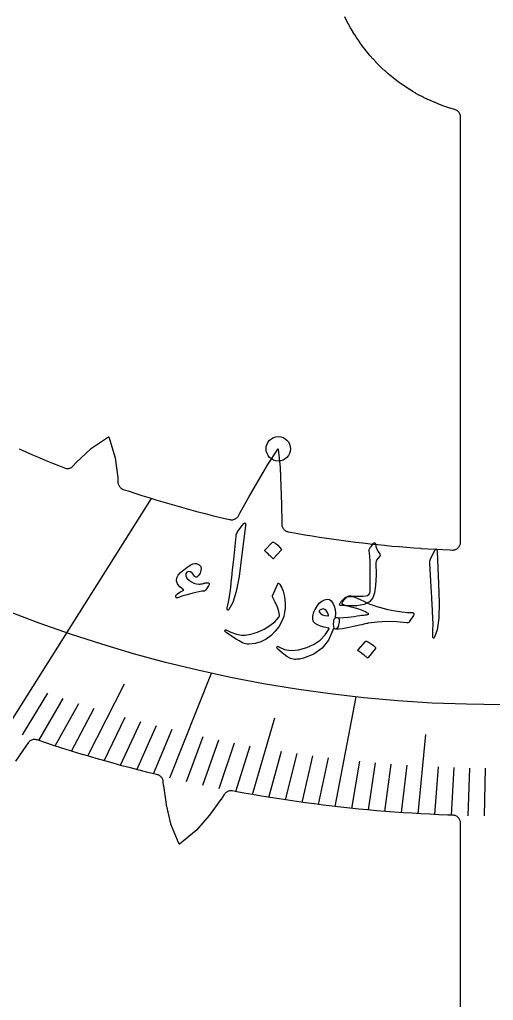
# Model space of a CAD drawing. Header units: millimetres. Extents: x -65 to 65, y -65 to 65.
# Drawn here: x -15.37 to -0.25, y -33.73 to -2.46 of the extents above; entities that cross this region are included whole.
import ezdxf

# ---------------------------------------------------------------- set-up
doc = ezdxf.new("R2010")
doc.units = ezdxf.units.MM
for name, color, linetype in [('CUT_INNER', 6, 'Continuous'), ('ENGRAVE', 7, 'Continuous'), ('ENGRAVE_FINE', 8, 'Continuous'), ('TEXT', 5, 'Continuous')]:
    doc.layers.add(name, color=color, linetype=linetype)

msp = doc.modelspace()

# ---------------------------------------------------------------- linework, layer by layer
at = {"layer": 'CUT_INNER'}
for points in [[(-15.3887, -16.144), (-15.1768, -16.2372), (-15.1754, -16.2378), (-14.9629, -16.3297), (-14.9615, -16.3303), (-14.7484, -16.4208), (-14.747, -16.4214), (-14.5334, -16.5106), (-14.532, -16.5112), (-14.3179, -16.5992), (-14.3165, -16.5997), (-14.1018, -16.6863), (-14.1004, -16.6869), (-13.9381, -16.7512), (-13.9142, -16.7593), (-13.8896, -16.765), (-13.8646, -16.7681), (-13.8393, -16.7687), (-13.8142, -16.7668), (-13.7893, -16.7623), (-13.7651, -16.7553), (-13.7416, -16.746), (-13.7192, -16.7343), (-13.6982, -16.7204), (-13.6786, -16.7045), (-13.6607, -16.6866), (-13.5724, -16.5891), (-13.5656, -16.5822), (-13.1124, -16.1536), (-13.1085, -16.1502), (-13.1042, -16.1471), (-12.5294, -15.7622), (-12.5244, -15.7592), (-12.5225, -15.7646), (-12.3223, -16.4269), (-12.321, -16.4319), (-12.3201, -16.4371), (-12.2417, -17.0559), (-12.2409, -17.0655), (-12.2338, -17.2096), (-12.2314, -17.2345), (-12.2264, -17.259), (-12.2191, -17.2829), (-12.2094, -17.3059), (-12.1974, -17.3278), (-12.1833, -17.3485), (-12.1673, -17.3676), (-12.1494, -17.385), (-12.1298, -17.4006), (-12.1088, -17.4141), (-12.0866, -17.4255), (-12.0633, -17.4346), (-11.9131, -17.4847), (-11.9116, -17.4852), (-11.6916, -17.5571), (-11.6901, -17.5576), (-11.4697, -17.6282), (-11.4682, -17.6287), (-11.2473, -17.6979), (-11.2458, -17.6983), (-11.0245, -17.7662), (-11.0231, -17.7667), (-10.8013, -17.8332), (-10.7999, -17.8336), (-10.5778, -17.8988), (-10.5763, -17.8992), (-10.3538, -17.963), (-10.3523, -17.9634), (-10.1294, -18.0258), (-10.1279, -18.0262), (-9.9046, -18.0873), (-9.9031, -18.0877), (-9.6795, -18.1474), (-9.678, -18.1478), (-9.454, -18.2061), (-9.4525, -18.2065), (-9.2281, -18.2634), (-9.2266, -18.2638), (-9.0019, -18.3193), (-9.0004, -18.3197), (-8.7754, -18.3739), (-8.7739, -18.3742), (-8.6637, -18.4), (-8.6392, -18.4045), (-8.6143, -18.4065), (-8.5894, -18.406), (-8.5647, -18.4031), (-8.5404, -18.3977), (-8.5167, -18.3899), (-8.4939, -18.3797), (-8.4723, -18.3674), (-8.4519, -18.353), (-8.4332, -18.3366), (-8.4161, -18.3184), (-8.4009, -18.2987), (-8.3878, -18.2775), (-8.3288, -18.1706), (-8.0412, -17.6598), (-7.7494, -17.15), (-7.7487, -17.1489), (-7.453, -16.6446), (-7.449, -16.6383), (-7.1203, -16.1478), (-7.1169, -16.1432), (-7.1161, -16.1484), (-7.0574, -16.7364), (-7.0569, -16.7439), (-7.0337, -17.328), (-7.0337, -17.3293), (-7.0167, -17.9147), (-7.0038, -18.5005), (-7.0032, -18.5456), (-7.0016, -18.5701), (-6.9977, -18.5944), (-6.9914, -18.6181), (-6.9828, -18.6411), (-6.972, -18.6632), (-6.959, -18.684), (-6.9441, -18.7036), (-6.9274, -18.7215), (-6.9089, -18.7377), (-6.889, -18.7521), (-6.8677, -18.7644), (-6.8454, -18.7745), (-6.8221, -18.7825), (-6.7982, -18.7881), (-6.7226, -18.8019), (-6.7211, -18.8022), (-6.4932, -18.8424), (-6.4917, -18.8427), (-6.2635, -18.8816), (-6.262, -18.8818), (-6.0335, -18.9193), (-6.032, -18.9196), (-5.8034, -18.9556), (-5.8018, -18.9559), (-5.573, -18.9905), (-5.5715, -18.9908), (-5.3424, -19.024), (-5.3409, -19.0242), (-5.1116, -19.0561), (-5.1101, -19.0563), (-4.8806, -19.0867), (-4.8791, -19.0869), (-4.6494, -19.116), (-4.6479, -19.1162), (-4.4181, -19.1438), (-4.4165, -19.144), (-4.1865, -19.1702), (-4.185, -19.1704), (-3.9549, -19.1952), (-3.9533, -19.1953), (-3.723, -19.2187), (-3.7215, -19.2189), (-3.4911, -19.2409), (-3.4896, -19.241), (-3.259, -19.2616), (-3.2575, -19.2617), (-3.0268, -19.2809), (-3.0252, -19.281), (-2.7944, -19.2987), (-2.7929, -19.2988), (-2.562, -19.3152), (-2.5605, -19.3153), (-2.3295, -19.3302), (-2.3279, -19.3303), (-2.0969, -19.3437), (-2.0953, -19.3438), (-1.8642, -19.3559), (-1.8626, -19.356), (-1.6314, -19.3666), (-1.6298, -19.3667), (-1.56, -19.3695), (-1.5348, -19.3692), (-1.5098, -19.3664), (-1.4852, -19.3611), (-1.4613, -19.3534), (-1.4382, -19.3433), (-1.4163, -19.3309), (-1.3958, -19.3164), (-1.3768, -19.2999), (-1.3595, -19.2816), (-1.3442, -19.2617), (-1.331, -19.2403), (-1.32, -19.2176), (-1.3113, -19.194), (-1.305, -19.1697), (-1.3013, -19.1448), (-1.3, -19.1197), (-1.3, -5.563), (-1.3012, -5.5383), (-1.3049, -5.5138), (-1.311, -5.4898), (-1.3194, -5.4665), (-1.3301, -5.4441), (-1.3429, -5.4229), (-1.3578, -5.4031), (-1.3746, -5.3849), (-1.393, -5.3684), (-1.4131, -5.3538), (-1.4344, -5.3413), (-1.457, -5.331), (-1.4804, -5.3229), (-1.6023, -5.2875), (-1.6053, -5.2866), (-1.7316, -5.2466), (-1.7345, -5.2456), (-1.8599, -5.2025), (-1.8628, -5.2015), (-1.987, -5.1553), (-1.9898, -5.1542), (-2.1129, -5.105), (-2.1157, -5.1038), (-2.2375, -5.0516), (-2.2404, -5.0504), (-2.3608, -4.9952), (-2.3636, -4.9939), (-2.4827, -4.9357), (-2.4855, -4.9344), (-2.6031, -4.8733), (-2.6058, -4.8719), (-2.7219, -4.808), (-2.7246, -4.8065), (-2.8391, -4.7397), (-2.8417, -4.7381), (-2.9546, -4.6686), (-2.9571, -4.667), (-3.0682, -4.5947), (-3.0708, -4.593), (-3.1801, -4.518), (-3.1826, -4.5163), (-3.29, -4.4386), (-3.2925, -4.4368), (-3.3979, -4.3565), (-3.4004, -4.3547), (-3.5038, -4.2718), (-3.5062, -4.2699), (-3.6076, -4.1846), (-3.6099, -4.1826), (-3.7092, -4.0948), (-3.7115, -4.0927), (-3.8086, -4.0025), (-3.8108, -4.0004), (-3.9057, -3.9078), (-3.9078, -3.9057), (-4.0004, -3.8108), (-4.0025, -3.8086), (-4.0927, -3.7115), (-4.0948, -3.7092), (-4.1826, -3.6099), (-4.1846, -3.6076), (-4.2699, -3.5062), (-4.2718, -3.5038), (-4.3547, -3.4004), (-4.3565, -3.3979), (-4.4368, -3.2925), (-4.4386, -3.29), (-4.5163, -3.1826), (-4.518, -3.1801), (-4.593, -3.0708), (-4.5947, -3.0682), (-4.667, -2.9571), (-4.6686, -2.9546), (-4.7381, -2.8417), (-4.7397, -2.8391), (-4.8065, -2.7246), (-4.808, -2.7219), (-4.8719, -2.6058), (-4.8733, -2.6031), (-4.9344, -2.4855), (-4.9357, -2.4827), (-4.9939, -2.3636)], [(-1.3, -40.9594), (-1.3, -28.0757), (-1.3012, -28.0517), (-1.3046, -28.028), (-1.3103, -28.0047), (-1.3182, -27.982), (-1.3283, -27.9602), (-1.3404, -27.9395), (-1.3544, -27.92), (-1.3703, -27.902), (-1.3878, -27.8855), (-1.4068, -27.8708), (-1.4271, -27.858), (-1.4485, -27.8472), (-1.4709, -27.8386), (-1.494, -27.8321), (-1.5176, -27.8278), (-1.5416, -27.8259), (-1.708, -27.8202), (-1.9927, -27.8089), (-2.2772, -27.7958), (-2.5617, -27.7809), (-2.8461, -27.7644), (-3.1304, -27.746), (-3.4145, -27.7259), (-3.6986, -27.7041), (-3.9825, -27.6805), (-4.2662, -27.6552), (-4.5498, -27.6282), (-4.8332, -27.5994), (-5.1164, -27.5689), (-5.3994, -27.5366), (-5.6823, -27.5026), (-5.9649, -27.4669), (-6.2473, -27.4294), (-6.5294, -27.3902), (-6.8113, -27.3493), (-7.093, -27.3066), (-7.3744, -27.2623), (-7.6555, -27.2161), (-7.9363, -27.1683), (-8.2168, -27.1187), (-8.497, -27.0675), (-8.5829, -27.0512), (-8.6073, -27.0478), (-8.632, -27.0469), (-8.6566, -27.0483), (-8.681, -27.0522), (-8.7048, -27.0585), (-8.7279, -27.0671), (-8.7501, -27.0779), (-8.7711, -27.0909), (-8.7907, -27.1058), (-8.8087, -27.1227), (-8.825, -27.1412), (-8.8394, -27.1612), (-8.9503, -27.3329), (-8.9548, -27.3395), (-9.3138, -27.8238), (-9.3198, -27.8313), (-9.7289, -28.3023), (-9.7324, -28.3061), (-9.7363, -28.3096), (-10.2707, -28.749), (-10.2753, -28.7524), (-10.2778, -28.7472), (-10.5419, -28.1078), (-10.5437, -28.1029), (-10.5451, -28.0978), (-10.6838, -27.4897), (-10.6856, -27.4802), (-10.7738, -26.8838), (-10.7747, -26.8759), (-10.7845, -26.7581), (-10.7876, -26.7342), (-10.7931, -26.7108), (-10.8007, -26.688), (-10.8105, -26.666), (-10.8224, -26.6451), (-10.8362, -26.6254), (-10.8519, -26.6071), (-10.8692, -26.5904), (-10.8881, -26.5755), (-10.9083, -26.5624), (-10.9297, -26.5514), (-10.952, -26.5424), (-10.9751, -26.5357), (-11.0033, -26.5289), (-11.2798, -26.4605), (-11.5559, -26.3905), (-11.8316, -26.3187), (-12.1068, -26.2453), (-12.3816, -26.1701), (-12.6559, -26.0933), (-12.9298, -26.0148), (-13.2031, -25.9347), (-13.476, -25.8528), (-13.7483, -25.7693), (-14.0202, -25.6841), (-14.2915, -25.5972), (-14.5622, -25.5087), (-14.8162, -25.4239), (-14.8403, -25.4172), (-14.865, -25.4129), (-14.8899, -25.4111), (-14.9149, -25.4118), (-14.9398, -25.415), (-14.9641, -25.4207), (-14.9878, -25.4288), (-15.0106, -25.4392), (-15.0322, -25.4518), (-15.0524, -25.4665), (-15.071, -25.4832), (-15.0879, -25.5016), (-15.1029, -25.5217), (-15.1675, -25.6178), (-15.1683, -25.619), (-15.4988, -26.0993)]]:
    msp.add_lwpolyline(points, dxfattribs=at)
at = {"layer": 'ENGRAVE'}
for points in [[(-15.7998, -25.0804), (-11.1651, -17.7233)], [(-10.5762, -26.6309), (-9.2505, -23.2929)], [(-5.3002, -27.5481), (-4.6276, -24.0522)]]:
    msp.add_lwpolyline(points, dxfattribs=at)
for centre, radius in [((0, 18.5742), 42.8768), ((-7.1167, -16.1425), 0.39)]:
    msp.add_circle(centre, radius, dxfattribs=at)
at = {"layer": 'ENGRAVE_FINE'}
for points in [[(-13.1966, -25.9366), (-12.0265, -23.6368)], [(-15.2808, -25.2648), (-14.4756, -23.9335)], [(-14.7609, -25.4426), (-13.9812, -24.0987)], [(-14.2402, -25.6138), (-13.4863, -24.2577)], [(-13.7188, -25.7784), (-12.9908, -24.4105)], [(-12.6738, -26.0883), (-11.9984, -24.698)], [(-12.1503, -26.2335), (-11.5015, -24.8327)], [(-11.6262, -26.3724), (-11.0042, -24.9615)], [(-7.9428, -27.1672), (-7.2267, -24.7177)], [(-11.1015, -26.5048), (-10.5065, -25.0843)], [(-10.0504, -26.7507), (-9.5099, -25.3121)], [(-2.6515, -27.7759), (-2.4104, -25.2504)], [(-9.5242, -26.8642), (-9.0112, -25.4172)], [(-8.9975, -26.9715), (-8.5121, -25.5165)], [(-8.4703, -27.0724), (-8.0128, -25.61)], [(-7.4149, -27.2557), (-7.0133, -25.7796)], [(-6.8867, -27.3381), (-6.5133, -25.8558)], [(-6.3581, -27.4142), (-6.013, -25.9263)], [(-5.8293, -27.4843), (-5.5126, -25.991)], [(-4.7708, -27.6059), (-4.5112, -26.1035)], [(-4.2412, -27.6575), (-4.0103, -26.1512)], [(-3.7115, -27.7031), (-3.5092, -26.1933)], [(-3.1816, -27.7425), (-3.0081, -26.2298)], [(-2.1214, -27.8032), (-2.0056, -26.2859)], [(-1.5911, -27.8244), (-1.5042, -26.3055)], [(-1.0608, -27.8396), (-1.0029, -26.3195)], [(-0.5304, -27.8486), (-0.5014, -26.3279)]]:
    msp.add_lwpolyline(points, dxfattribs=at)
at = {"layer": 'TEXT'}
for points in [[(-8.2687, -18.5841), (-8.2161, -18.5183), (-8.1813, -18.4988), (-8.1641, -18.5256), (-8.1645, -18.5988), (-8.2898, -19.5967), (-8.3661, -20.2093), (-8.4574, -20.6921), (-8.5654, -21.0447), (-8.6909, -21.2669), (-8.7086, -21.2834), (-8.7228, -21.2913), (-8.7336, -21.2905), (-8.7409, -21.2811), (-8.7454, -21.2678), (-8.7471, -21.2515), (-8.7461, -21.2321), (-8.7422, -21.2096), (-8.7042, -21.0367), (-8.672, -20.8514), (-8.6453, -20.654), (-8.6242, -20.4443), (-8.6176, -20.3898), (-8.6013, -20.2421), (-8.5751, -20.0013), (-8.5385, -19.6676), (-8.4615, -18.9264), (-8.4548, -18.8876), (-8.4449, -18.8526), (-8.4318, -18.8215), (-8.4157, -18.7942)], [(-7.2959, -19.1205), (-7.2901, -19.1164), (-7.2828, -19.1147), (-7.274, -19.1154), (-7.2636, -19.1184), (-7.1948, -19.1644), (-7.1315, -19.2164), (-7.0737, -19.2746), (-7.0214, -19.3389), (-7.0169, -19.3481), (-7.0157, -19.3566), (-7.0179, -19.3645), (-7.0235, -19.3718), (-7.2635, -19.643), (-7.2717, -19.6489), (-7.2809, -19.649), (-7.2909, -19.6432), (-7.3018, -19.6315), (-7.3112, -19.6214), (-7.3262, -19.606), (-7.3467, -19.5854), (-7.3728, -19.5596), (-7.4049, -19.5284), (-7.4434, -19.4917), (-7.4883, -19.4495), (-7.5396, -19.4019), (-7.5462, -19.3943), (-7.5489, -19.3875), (-7.5477, -19.3815), (-7.5426, -19.3763)], [(-4.1876, -20.6932), (-4.184, -20.5754), (-4.1814, -20.4513), (-4.1799, -20.3209), (-4.1793, -20.1842), (-4.1799, -20.0407), (-4.1819, -19.8899), (-4.1851, -19.7317), (-4.1895, -19.5661), (-4.2177, -19.3944), (-4.2158, -19.3725), (-4.2111, -19.3519), (-4.2036, -19.3327), (-4.1932, -19.3148), (-4.1872, -19.3057), (-4.1787, -19.2938), (-4.1677, -19.2791), (-4.1541, -19.2615), (-4.1383, -19.2409), (-4.1204, -19.2169), (-4.1005, -19.1895), (-4.0785, -19.1587), (-4.0709, -19.1488), (-4.0621, -19.142), (-4.0522, -19.1384), (-4.0412, -19.1381), (-4.0325, -19.141), (-4.0257, -19.1479), (-4.0208, -19.1588), (-4.0177, -19.1735), (-3.9997, -19.2563), (-3.9706, -19.3378), (-3.9305, -19.4177), (-3.8792, -19.4962), (-3.8664, -19.5181), (-3.8629, -19.539), (-3.8686, -19.5589), (-3.8836, -19.578), (-3.9776, -19.6875), (-3.9857, -19.7013), (-3.9919, -19.7199), (-3.9961, -19.7434), (-3.9983, -19.7717), (-3.9958, -20.1743), (-4.0113, -20.4958), (-4.0456, -20.7363), (-4.0992, -20.8957), (-4.2054, -21.0185), (-4.3766, -21.1014), (-4.6129, -21.1439), (-4.9137, -21.1446), (-5.023, -21.1248), (-5.0728, -21.0834), (-5.0632, -21.0207), (-4.9946, -20.9367), (-4.9831, -20.9259), (-4.9719, -20.9154), (-4.961, -20.905), (-4.9504, -20.8949), (-4.9401, -20.885), (-4.93, -20.8753), (-4.9203, -20.8658), (-4.9108, -20.8566), (-4.8883, -20.8395), (-4.8624, -20.8286), (-4.8332, -20.8237), (-4.8007, -20.8248), (-4.6558, -20.8376), (-4.5274, -20.8427), (-4.4156, -20.8405), (-4.3203, -20.831), (-4.2656, -20.8167), (-4.2252, -20.7889), (-4.1992, -20.7477), (-4.1876, -20.6932)], [(-2.1465, -19.4324), (-2.1052, -19.359), (-2.074, -19.3341), (-2.0527, -19.3578), (-2.0413, -19.43), (-2.0034, -20.4351), (-1.9795, -21.052), (-1.9915, -21.5431), (-2.041, -21.9086), (-2.1289, -22.1482), (-2.1437, -22.1674), (-2.1565, -22.1774), (-2.1672, -22.1784), (-2.1759, -22.1703), (-2.1826, -22.1579), (-2.1869, -22.142), (-2.189, -22.1227), (-2.1888, -22.1), (-2.1793, -21.9231), (-2.1775, -21.7351), (-2.1831, -21.536), (-2.1962, -21.3257), (-2.1985, -21.2708), (-2.2064, -21.1224), (-2.2194, -20.8806), (-2.2374, -20.5453), (-2.2813, -19.8014), (-2.281, -19.762), (-2.2768, -19.7259), (-2.269, -19.6931), (-2.2575, -19.6636)], [(-9.4021, -20.6091), (-9.4194, -20.6338), (-9.4371, -20.6533), (-9.455, -20.6673), (-9.4733, -20.6761), (-9.5568, -20.6863), (-9.6466, -20.7012), (-9.7428, -20.7206), (-9.8453, -20.7446), (-9.9544, -20.7733), (-10.07, -20.8069), (-10.1924, -20.8453), (-10.3214, -20.8886), (-10.3429, -20.8925), (-10.3608, -20.891), (-10.3751, -20.884), (-10.3859, -20.8717), (-10.3884, -20.8671), (-10.3901, -20.8632), (-10.3909, -20.8601), (-10.3908, -20.8577), (-10.3813, -20.8143), (-10.3351, -20.7646), (-10.2526, -20.7085), (-10.134, -20.6459), (-10.259, -20.5449), (-10.3367, -20.446), (-10.3672, -20.3493), (-10.3508, -20.255), (-10.3067, -20.175), (-10.2325, -20.0886), (-10.1284, -19.9958), (-9.9948, -19.8963), (-9.9113, -19.8459), (-9.8384, -19.8132), (-9.7759, -19.7983), (-9.7237, -19.8012), (-9.641, -19.8369), (-9.5925, -19.8932), (-9.5783, -19.9705), (-9.5986, -20.0687), (-9.6122, -20.1037), (-9.6316, -20.1384), (-9.6567, -20.1727), (-9.6875, -20.2067), (-9.7174, -20.2305), (-9.7447, -20.2376), (-9.7694, -20.228), (-9.7915, -20.2016), (-9.8571, -20.113), (-9.9191, -20.0626), (-9.9777, -20.0504), (-10.0332, -20.0764), (-10.0711, -20.131), (-10.0699, -20.1936), (-10.0296, -20.2643), (-9.9498, -20.3428), (-9.8846, -20.3884), (-9.8112, -20.4222), (-9.7294, -20.4443), (-9.6394, -20.4545), (-9.6089, -20.4539), (-9.576, -20.4501), (-9.5408, -20.4432), (-9.5032, -20.4332), (-9.4833, -20.4279), (-9.4639, -20.4233), (-9.4453, -20.4193), (-9.4274, -20.4159), (-9.4104, -20.4133), (-9.3947, -20.4116), (-9.3804, -20.411), (-9.3673, -20.4114), (-9.3365, -20.4201), (-9.3226, -20.44), (-9.3255, -20.4711), (-9.3454, -20.5134)], [(-7.1316, -20.4453), (-7.128, -20.4384), (-7.1242, -20.4331), (-7.1202, -20.4295), (-7.116, -20.4274), (-7.1046, -20.4284), (-7.0918, -20.4359), (-7.0776, -20.4499), (-7.062, -20.4704), (-7.0049, -20.5708), (-6.9598, -20.6829), (-6.9269, -20.8068), (-6.906, -20.9425), (-6.8962, -21.0864), (-6.899, -21.2259), (-6.9146, -21.3612), (-6.9431, -21.4922), (-7.0096, -21.6596), (-7.099, -21.8157), (-7.2114, -21.9603), (-7.347, -22.0934), (-7.5021, -22.2077), (-7.672, -22.2923), (-7.8565, -22.347), (-8.0554, -22.3716), (-8.1076, -22.372), (-8.1583, -22.3648), (-8.2075, -22.35), (-8.2551, -22.3276), (-8.3627, -22.2655), (-8.4593, -22.2081), (-8.5451, -22.1556), (-8.6201, -22.1081), (-8.6842, -22.0656), (-8.737, -22.0283), (-8.7788, -21.9961), (-8.8094, -21.9692), (-8.8153, -21.9616), (-8.8192, -21.9545), (-8.821, -21.9479), (-8.8207, -21.9416), (-8.8183, -21.9341), (-8.8144, -21.9273), (-8.809, -21.9214), (-8.8022, -21.9164), (-8.7942, -21.9131), (-8.7852, -21.9127), (-8.7752, -21.9152), (-8.7642, -21.9204), (-8.6973, -21.9541), (-8.6327, -21.9837), (-8.5705, -22.0093), (-8.5107, -22.0309), (-8.4527, -22.0486), (-8.3961, -22.0625), (-8.3409, -22.0727), (-8.2871, -22.0792), (-8.2326, -22.0818), (-8.1755, -22.0804), (-8.1158, -22.075), (-8.0534, -22.0657), (-7.9883, -22.0521), (-7.9206, -22.034), (-7.8502, -22.0113), (-7.7772, -21.9842), (-7.5696, -21.8908), (-7.3873, -21.7806), (-7.2302, -21.6538), (-7.0981, -21.5107), (-7.0892, -21.4988), (-7.0829, -21.4843), (-7.0794, -21.4673), (-7.0786, -21.4477), (-7.1014, -21.3271), (-7.146, -21.1896), (-7.2122, -21.0351), (-7.2996, -20.8634), (-7.3028, -20.8529), (-7.3043, -20.8438), (-7.3039, -20.8361), (-7.3017, -20.8297)], [(-5.3756, -21.9222), (-5.5176, -22.2427), (-5.7202, -22.4994), (-5.9842, -22.6914), (-6.3094, -22.8174), (-6.354, -22.8283), (-6.3979, -22.8374), (-6.441, -22.8448), (-6.4833, -22.8505), (-6.5246, -22.8542), (-6.5644, -22.8558), (-6.6028, -22.8553), (-6.6398, -22.8526), (-6.7287, -22.8256), (-6.8416, -22.7607), (-6.9782, -22.6578), (-7.1379, -22.5166), (-7.1543, -22.4974), (-7.1629, -22.4801), (-7.1637, -22.4646), (-7.1567, -22.4511), (-7.1448, -22.4417), (-7.1309, -22.439), (-7.1148, -22.4428), (-7.0967, -22.4532), (-6.9212, -22.5425), (-6.713, -22.5767), (-6.4729, -22.5554), (-6.2019, -22.478), (-5.9757, -22.3734), (-5.7827, -22.2388), (-5.623, -22.0746), (-5.4963, -21.8812), (-5.4961, -21.8738), (-5.4976, -21.8676), (-5.5009, -21.8628), (-5.5059, -21.8593), (-5.6469, -21.8316), (-5.7655, -21.7983), (-5.8617, -21.7597), (-5.9354, -21.7158), (-5.9886, -21.6568), (-6.0162, -21.5819), (-6.0183, -21.4911), (-5.995, -21.3845), (-5.9906, -21.3706), (-5.9856, -21.3565), (-5.9801, -21.3422), (-5.974, -21.3277), (-5.9673, -21.3128), (-5.9601, -21.2972), (-5.9522, -21.281), (-5.9437, -21.264), (-5.8788, -21.1556), (-5.8069, -21.0683), (-5.7281, -21.002), (-5.6423, -20.9568), (-5.5584, -20.9372), (-5.4856, -20.9479), (-5.4237, -20.9889), (-5.3724, -21.0604), (-5.3319, -21.1556), (-5.3057, -21.2633), (-5.2939, -21.3834), (-5.2967, -21.5161), (-5.2886, -21.517), (-5.2807, -21.5176), (-5.2731, -21.518), (-5.2657, -21.5181), (-5.2583, -21.5181), (-5.2507, -21.5185), (-5.2428, -21.5191), (-5.2347, -21.5201), (-5.2079, -21.5295), (-5.1886, -21.5498), (-5.177, -21.5809), (-5.1731, -21.6229), (-5.175, -21.6682), (-5.1816, -21.7135), (-5.1929, -21.7587), (-5.2089, -21.8038), (-5.2273, -21.8429), (-5.2458, -21.8701), (-5.2643, -21.8855), (-5.2829, -21.889), (-5.3614, -21.8787), (-5.3629, -21.886), (-5.3657, -21.8956), (-5.37, -21.9077), (-5.3756, -21.9222)], [(-4.4813, -20.9571), (-4.3885, -21.005), (-4.2911, -21.0501), (-4.1892, -21.0924), (-4.0827, -21.1317), (-3.9722, -21.1684), (-3.8582, -21.2024), (-3.7408, -21.2339), (-3.6199, -21.2628), (-3.3856, -21.3119), (-3.1768, -21.3447), (-2.9939, -21.3617), (-2.8369, -21.3631), (-2.8201, -21.3643), (-2.8066, -21.3694), (-2.7965, -21.3783), (-2.7897, -21.391), (-2.7864, -21.4059), (-2.7866, -21.421), (-2.7905, -21.4363), (-2.798, -21.4519), (-2.9364, -21.6593), (-2.9497, -21.6757), (-2.9662, -21.6858), (-2.9859, -21.6895), (-3.0087, -21.6868), (-3.3362, -21.6553), (-3.6518, -21.6479), (-3.9562, -21.6648), (-4.2499, -21.7063), (-4.2663, -21.7088), (-4.2944, -21.7144), (-4.3344, -21.7231), (-4.3861, -21.7349), (-4.4497, -21.7496), (-4.5251, -21.7673), (-4.6125, -21.7879), (-4.7118, -21.8113), (-4.9043, -21.8532), (-5.0645, -21.8798), (-5.1921, -21.8915), (-5.287, -21.8885), (-5.3097, -21.8767), (-5.3279, -21.8481), (-5.3418, -21.8024), (-5.3514, -21.7398), (-5.3484, -21.6407), (-5.328, -21.5717), (-5.2903, -21.5329), (-5.2353, -21.5241), (-5.1536, -21.5265), (-5.0362, -21.5208), (-4.883, -21.5068), (-4.6943, -21.484), (-4.5993, -21.4718), (-4.5161, -21.4608), (-4.4448, -21.4511), (-4.3853, -21.4429), (-4.338, -21.4361), (-4.3029, -21.4308), (-4.2802, -21.4269), (-4.2697, -21.4246), (-4.2657, -21.4231), (-4.2622, -21.4218), (-4.2592, -21.4207), (-4.2568, -21.4198), (-4.2547, -21.4191), (-4.2526, -21.4187), (-4.2505, -21.4185), (-4.2484, -21.4186), (-4.2353, -21.4139), (-4.2298, -21.4083), (-4.232, -21.4019), (-4.2418, -21.3947), (-4.2856, -21.3683), (-4.3322, -21.3433), (-4.3814, -21.3198), (-4.4333, -21.2978), (-4.4879, -21.2769), (-4.5451, -21.2569), (-4.605, -21.2378), (-4.6675, -21.2196), (-4.7289, -21.2028), (-4.7898, -21.1875), (-4.85, -21.1738), (-4.9097, -21.1616), (-4.9682, -21.1512), (-5.0253, -21.143), (-5.0808, -21.137), (-5.1348, -21.1331), (-5.1485, -21.1295), (-5.1571, -21.123), (-5.1608, -21.1135), (-5.1594, -21.1011), (-5.1497, -21.0799), (-5.1386, -21.0594), (-5.126, -21.0397), (-5.112, -21.0206), (-5.0967, -21.0017), (-5.0804, -20.9824), (-5.063, -20.9628), (-5.0445, -20.9427), (-5.0049, -20.9053), (-4.9666, -20.8774), (-4.9295, -20.8591), (-4.8937, -20.8504), (-4.8057, -20.8494), (-4.7078, -20.8669), (-4.5997, -20.9028), (-4.4813, -20.9571)], [(-5.5115, -21.4417), (-5.5441, -21.3616), (-5.5836, -21.3027), (-5.6302, -21.2649), (-5.6838, -21.2482), (-5.7179, -21.2522), (-5.7491, -21.2616), (-5.7774, -21.2766), (-5.803, -21.2972), (-5.812, -21.3088), (-5.815, -21.3223), (-5.812, -21.3377), (-5.8031, -21.355), (-5.7664, -21.3978), (-5.709, -21.4315), (-5.6309, -21.4563), (-5.5323, -21.4718), (-5.5218, -21.4712), (-5.5148, -21.466), (-5.5114, -21.4561), (-5.5115, -21.4417)], [(-4.3317, -22.2815), (-4.3259, -22.2769), (-4.3183, -22.2747), (-4.3088, -22.2746), (-4.2974, -22.2769), (-4.2197, -22.3173), (-4.1472, -22.3643), (-4.0799, -22.4178), (-4.0179, -22.4778), (-4.0122, -22.4866), (-4.0101, -22.495), (-4.0117, -22.5031), (-4.0169, -22.5108), (-4.2457, -22.8002), (-4.2539, -22.8068), (-4.2636, -22.8076), (-4.2748, -22.8026), (-4.2876, -22.7918), (-4.2986, -22.7824), (-4.316, -22.7682), (-4.3399, -22.7493), (-4.3702, -22.7255), (-4.4074, -22.6969), (-4.452, -22.6634), (-4.504, -22.6248), (-4.5633, -22.5813), (-4.571, -22.5742), (-4.5745, -22.5677), (-4.5738, -22.5616), (-4.569, -22.5559)]]:
    msp.add_lwpolyline(points, close=True, dxfattribs=at)

doc.saveas('drawing.dxf')
